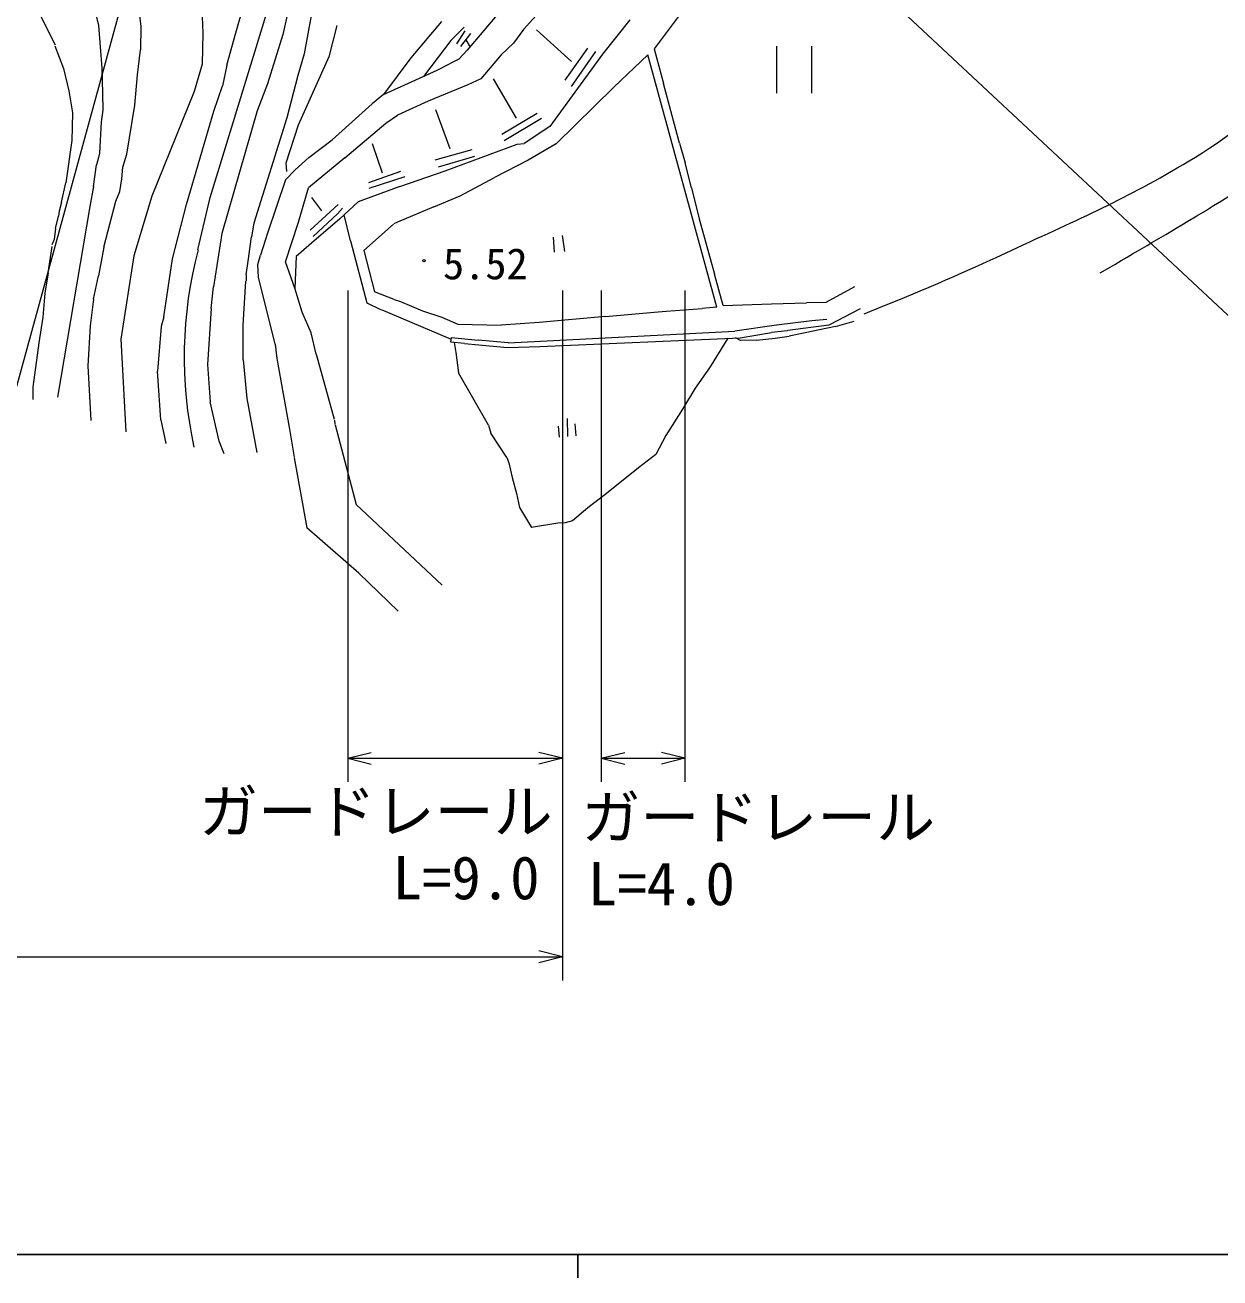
# Model space of a CAD drawing. Units: millimetres, scale not verified. Extents: x 40000 to 680000, y 20000 to 380000.
# Drawn here: x 244556 to 295237, y 204000 to 257120 of the extents above; entities that cross this region are included whole.
import ezdxf
from ezdxf.enums import TextEntityAlignment as Align

# ---------------------------------------------------------------- set-up
doc = ezdxf.new("R2010")
doc.units = ezdxf.units.MM
doc.header["$LTSCALE"] = 1000
for name, color, linetype, lineweight in [('M-BGD', 7, 'Continuous', 13), ('M-STR-HTXT', 7, 'Continuous', 13), ('M-TTL-BAND', 7, 'Continuous', 25), ('M-WORK', 1, 'Continuous', 13)]:
    doc.layers.add(name, color=color, linetype=linetype, lineweight=lineweight)
doc.styles.add('ＭＳ ゴシック', font='')
doc.styles.get('ＭＳ ゴシック').set_extended_font_data('MS Gothic')

msp = doc.modelspace()

# ---------------------------------------------------------------- linework, layer by layer
at = {"layer": 'M-BGD'}
for p, q in [((253025, 274013), (242574, 235921)), ((257089, 259649), (256389, 255898)), ((249248, 258787), (249472, 257080)), ((255903, 258534), (255491, 256718)), ((252402, 249809), (254840, 257737)), ((253499, 256797), (253827, 257921)), ((264723, 257719), (263315, 256051)), ((266764, 258104), (265694, 256926)), ((272769, 258141), (271233, 256112)), ((245197, 257543), (245827, 256283)), ((247560, 257569), (247672, 257099)), ((252072, 257470), (252098, 256785)), ((262218, 257273), (260915, 255729)), ((270201, 257349), (269046, 255893)), ((247672, 257099), (247817, 255289)), ((249472, 257080), (249452, 256069)), ((252098, 256785), (252065, 255466)), ((253115, 255423), (253499, 256797)), ((255491, 256718), (254838, 254627)), ((257780, 257101), (257440, 255780)), ((263178, 257026), (262619, 256461)), ((263215, 256869), (262859, 256326)), ((263455, 256761), (263032, 256218)), ((265694, 256926), (265272, 256358)), ((266248, 256912), (267728, 255575)), ((245823, 256240), (246191, 255281)), ((249326, 255009), (249452, 256069)), ((262619, 256461), (262076, 255759)), ((263315, 256051), (262960, 255679)), ((263248, 256496), (263435, 256186)), ((265272, 256358), (264756, 255852)), ((268407, 256139), (267454, 254788)), ((271233, 256112), (271635, 254649)), ((256389, 255898), (256121, 254984)), ((257440, 255780), (256138, 252879)), ((260915, 255729), (259764, 254181)), ((262076, 255759), (261452, 254934)), ((262960, 255679), (262561, 255483)), ((264756, 255852), (263890, 254841)), ((269046, 255893), (266812, 252813)), ((268758, 255997), (267715, 254512)), ((270977, 255856), (269523, 254487)), ((273891, 245154), (270977, 255856)), ((246191, 255281), (246412, 254334)), ((247817, 255289), (247838, 254236)), ((249218, 253720), (249326, 255009)), ((252065, 255466), (251731, 254301)), ((253115, 255423), (252929, 254537)), ((256121, 254984), (255655, 253191)), ((259764, 254181), (262036, 255214)), ((262036, 255214), (262561, 255483)), ((252567, 253476), (252929, 254537)), ((254838, 254627), (254398, 253482)), ((263332, 254589), (261660, 253896)), ((263890, 254841), (263332, 254589)), ((264407, 254841), (265393, 253179)), ((269523, 254487), (267086, 252088)), ((272321, 252115), (271635, 254649)), ((246412, 254334), (246573, 253393)), ((247838, 254236), (247851, 253518)), ((251731, 254301), (249929, 249859)), ((259764, 254181), (259277, 253785)), ((246573, 253393), (246534, 252220)), ((247851, 253518), (247787, 253017)), ((248872, 251643), (249218, 253720)), ((251410, 249514), (252567, 253476)), ((254398, 253482), (252904, 248281)), ((259277, 253785), (257576, 252254)), ((261660, 253896), (260354, 253296)), ((261961, 253541), (262573, 251891)), ((247787, 253017), (247716, 251685)), ((255655, 253191), (254259, 248720)), ((256138, 252879), (255614, 251266)), ((258119, 251492), (259857, 252956)), ((259857, 252956), (260354, 253296)), ((266275, 253367), (264775, 252476)), ((266462, 253159), (264881, 252218)), ((266812, 252813), (265728, 252102)), ((246534, 252220), (246285, 250424)), ((256598, 251502), (257576, 252254)), ((259282, 252095), (259702, 250854)), ((263511, 251825), (261932, 251389)), ((262375, 250941), (265428, 252069)), ((265428, 252069), (265728, 252102)), ((267086, 252088), (265890, 251393)), ((272321, 252115), (272558, 251284)), ((247670, 251501), (247593, 251194)), ((247716, 251685), (247670, 251501)), ((248706, 251095), (248872, 251643)), ((255614, 251266), (255643, 250911)), ((256014, 250981), (256598, 251502)), ((258119, 251492), (256574, 250215)), ((263619, 251542), (262084, 251090)), ((265890, 251393), (264473, 250661)), ((272829, 250218), (272558, 251284)), ((247466, 250282), (247593, 251194)), ((248663, 250606), (248706, 251095)), ((256014, 250981), (255610, 250554)), ((260484, 250908), (259121, 250437)), ((260451, 250277), (262375, 250941)), ((246103, 249618), (246285, 250424)), ((247466, 250282), (247308, 249434)), ((248572, 250065), (248663, 250606)), ((255610, 250554), (254844, 248299)), ((256151, 248760), (256574, 250215)), ((260451, 250277), (258680, 249631)), ((260671, 250692), (259140, 250191)), ((263017, 249882), (264473, 250661)), ((272829, 250218), (273152, 248905)), ((248414, 249653), (248572, 250065)), ((249929, 249859), (249175, 247340)), ((251892, 247596), (252402, 249809)), ((256705, 249807), (257132, 249247)), ((261896, 249416), (263017, 249882)), ((247308, 249434), (245929, 241342)), ((246007, 249232), (245982, 249017)), ((246103, 249618), (246007, 249232)), ((247895, 247697), (248414, 249653)), ((250816, 247212), (251410, 249514)), ((257836, 249509), (256649, 248422)), ((258018, 249356), (257815, 249117)), ((258680, 249631), (257909, 248906)), ((261896, 249416), (260347, 248761)), ((245854, 248497), (245982, 249017)), ((254259, 248720), (254156, 248147)), ((255610, 247081), (256151, 248760)), ((257909, 248906), (256700, 247877)), ((257815, 249117), (256771, 248161)), ((258363, 247972), (258087, 249073)), ((260190, 248685), (258927, 247568)), ((260347, 248761), (260195, 248686)), ((273152, 248905), (273800, 246562)), ((245854, 248497), (245792, 248032)), ((252904, 248281), (252554, 246020)), ((254025, 247108), (254156, 248147)), ((254844, 248299), (254545, 247358)), ((266950, 248123), (267001, 247490)), ((267342, 248196), (267438, 247525)), ((245539, 246619), (245705, 247730)), ((245792, 248032), (245699, 247803)), ((247895, 247697), (247673, 246483)), ((256700, 247877), (256059, 247310)), ((258363, 247972), (259053, 245338)), ((258927, 247568), (259373, 245808)), ((249175, 247340), (248615, 243801)), ((250445, 244751), (250816, 247212)), ((253942, 246528), (254025, 247108)), ((254424, 246972), (254545, 247358)), ((255994, 245966), (255610, 247081)), ((256059, 247310), (255994, 245966)), ((245539, 246619), (245396, 245750)), ((247456, 245499), (247673, 246483)), ((253942, 246528), (253933, 246273)), ((254461, 246429), (254424, 246972)), ((274163, 245232), (273800, 246562)), ((252445, 245098), (252554, 246020)), ((253804, 244400), (253925, 246264)), ((255170, 243586), (254461, 246429)), ((256315, 244946), (255994, 245966)), ((279741, 246023), (278518, 245353)), ((245396, 245750), (245313, 244738)), ((247456, 245499), (247321, 244372)), ((260209, 245485), (259373, 245808)), ((260209, 245485), (260477, 245402)), ((252445, 245098), (252292, 242727)), ((256695, 244066), (256315, 244946)), ((259053, 245338), (259631, 245059)), ((259657, 245055), (262625, 243796)), ((260477, 245402), (261421, 245000)), ((261421, 245000), (262234, 244742)), ((269173, 244760), (271240, 244941)), ((271240, 244941), (271746, 244987)), ((271746, 244987), (273276, 245105)), ((273891, 245154), (273276, 245105)), ((274163, 245232), (276223, 245295)), ((276223, 245295), (277705, 245347)), ((278518, 245353), (277705, 245347)), ((279978, 245090), (278643, 244403)), ((245313, 244738), (245142, 243642)), ((247321, 244372), (247225, 242677)), ((250445, 244751), (250325, 244344)), ((253812, 242930), (253804, 244400)), ((262234, 244742), (262918, 244445)), ((262918, 244445), (264753, 244393)), ((266367, 244504), (264753, 244393)), ((269173, 244760), (266367, 244504)), ((276431, 244392), (274659, 244136)), ((277928, 244585), (276431, 244392)), ((278643, 244403), (276908, 244166)), ((278562, 244636), (277928, 244585)), ((278932, 244344), (279722, 244559)), ((250325, 244344), (250178, 242447)), ((256903, 243173), (256695, 244066)), ((262618, 243673), (262639, 243869)), ((262639, 243869), (263775, 243759)), ((265054, 243654), (274659, 244136)), ((266391, 243487), (274893, 243866)), ((274366, 243841), (273591, 242582)), ((274896, 243747), (274687, 243856)), ((274893, 243866), (276223, 244088)), ((275581, 243760), (276371, 243845)), ((276900, 244163), (276223, 244088)), ((276371, 243845), (276969, 243930)), ((278932, 244344), (276969, 243930)), ((245142, 243642), (244882, 241763)), ((248615, 243801), (248835, 239876)), ((255170, 243586), (255231, 242979)), ((263191, 243614), (262618, 243673)), ((262763, 243658), (262827, 243235)), ((263191, 243614), (265022, 243446)), ((265054, 243654), (263775, 243759)), ((265022, 243446), (266391, 243487)), ((275581, 243760), (274896, 243747)), ((253812, 242930), (253967, 241291)), ((255231, 242979), (255768, 239992)), ((256903, 243173), (257673, 240414)), ((262827, 243235), (262943, 242373)), ((247225, 242677), (247340, 240351)), ((250320, 240377), (250178, 242447)), ((252292, 242727), (252412, 241144)), ((264210, 240159), (262943, 242373)), ((273591, 242582), (272978, 241726)), ((244882, 241763), (244891, 241246)), ((272978, 241726), (272442, 240833)), ((253967, 241291), (254386, 239004)), ((252795, 239473), (252412, 241144)), ((272442, 240833), (271734, 239713)), ((250320, 240377), (250525, 239375)), ((257676, 240372), (257691, 240189)), ((257704, 240167), (258594, 236799)), ((264210, 240159), (264314, 239823)), ((267167, 240113), (267205, 239649)), ((267549, 240441), (267568, 239678)), ((267881, 240213), (267922, 239707)), ((255768, 239992), (255965, 238794)), ((264984, 238792), (264314, 239823)), ((271734, 239713), (271314, 238911)), ((252998, 238946), (252795, 239473)), ((255972, 238778), (256506, 235803)), ((264984, 238792), (265069, 238559)), ((265069, 238559), (265214, 237936)), ((271314, 238911), (270579, 238352)), ((270579, 238352), (269142, 237197)), ((265214, 237936), (265401, 237254)), ((265401, 237254), (265522, 236668)), ((269142, 237197), (268422, 236647)), ((258594, 236799), (262250, 233373)), ((265522, 236668), (266037, 235816)), ((268422, 236647), (267771, 236105)), ((267157, 236006), (266037, 235816)), ((267467, 236018), (267157, 236006)), ((267771, 236105), (267467, 236018)), ((258708, 233877), (256506, 235803)), ((260380, 232265), (258708, 233877))]:
    msp.add_line(p, q, dxfattribs=at)
msp.add_circle((261475, 247133), 50, dxfattribs=at)
msp.add_arc((269227, 243053), 17920, 165.3136, 192.3517, dxfattribs=at)
at = {"layer": 'M-STR-HTXT'}
for p, q in [((271596, 267219), (298450, 242120)), ((258241, 245861), (258241, 225034)), ((267351, 245861), (267351, 216617)), ((268998, 245861), (268998, 225034)), ((272544, 245861), (272544, 225034)), ((258241, 226034), (259241, 226284)), ((258241, 226034), (267351, 226034)), ((258241, 226034), (259241, 225784)), ((267351, 226034), (266351, 226284)), ((267351, 226034), (266351, 225784)), ((268998, 226034), (269998, 226284)), ((268998, 226034), (272544, 226034)), ((268998, 226034), (269998, 225784)), ((272544, 226034), (271544, 226284)), ((272544, 226034), (271544, 225784)), ((267351, 217617), (266351, 217867)), ((85564, 217617), (267351, 217617)), ((267351, 217617), (266351, 217367))]:
    msp.add_line(p, q, dxfattribs=at)
at = {"layer": 'M-TTL-BAND'}
for p, q in [((40000, 205000), (579000, 205000)), ((268000, 205000), (268000, 204000))]:
    msp.add_line(p, q, dxfattribs=at)
at = {"layer": 'M-WORK'}
for p, q in [((276427, 256228), (276427, 254228)), ((277927, 254228), (277927, 256228))]:
    msp.add_line(p, q, dxfattribs=at)
for points, knots in [([(280143, 244871), (283265, 246149), (284118, 246513), (286618, 247673), (289630, 249071), (291360, 249798), (294197, 251524), (295926, 252576), (296739, 253399), (298408, 254544), (299815, 255509), (300476, 256304), (302056, 256951), (303999, 257745), (305224, 257936), (307321, 258026), (310007, 258142), (311496, 257624), (314171, 257347), (316760, 257078), (318197, 256787), (320794, 256611), (325496, 256292), (328142, 256366), (332853, 256215), (336300, 256104), (338237, 256180), (341678, 255938), (344571, 255734), (346180, 255479), (349058, 255116), (353324, 254578), (355674, 253992), (359944, 253489), (362170, 253227), (363419, 253085), (365656, 252935), (368670, 252734), (370362, 252671), (373380, 252533), (374868, 252465), (375711, 252557), (377190, 252383), (378210, 252263), (378828, 252316), (379780, 251933), (380735, 251549), (381233, 251119), (381837, 250285), (382346, 249584), (382437, 249067), (382693, 248239), (382895, 247585), (382846, 247179), (383031, 246521), (383291, 245594), (383457, 245072), (383881, 244208), (384421, 243107), (384776, 242726), (385681, 241636)], [0, 0, 0, 0, 1, 1, 1, 2, 2, 2, 3, 3, 3, 4, 4, 4, 5, 5, 5, 6, 6, 6, 7, 7, 7, 8, 8, 8, 9, 9, 9, 10, 10, 10, 11, 11, 11, 12, 12, 12, 13, 13, 13, 14, 14, 14, 15, 15, 15, 16, 16, 16, 17, 17, 17, 18, 18, 18, 19, 19, 19, 20, 20, 20, 20]), ([(290157, 246612), (291970, 247670), (292429, 247941), (293881, 248801), (295982, 250046), (297078, 250886), (299240, 252022), (301358, 253135), (302533, 253851), (304826, 254538), (306582, 255064), (307628, 255160), (309455, 255318), (311152, 255464), (312112, 255277), (313814, 255286), (316812, 255302), (318491, 255451), (321488, 255412), (324116, 255378), (325603, 255399), (328206, 255035), (331177, 254619), (332840, 254189), (335644, 253122), (337588, 252383), (338447, 251471), (340349, 250632), (342289, 249775), (343420, 249382), (345457, 248795), (348340, 247964), (349971, 247492), (352939, 247052), (354901, 246762), (356016, 246496), (357996, 246600), (360463, 246728), (361830, 247021), (364261, 247455), (365726, 247717), (366505, 248104), (367985, 248260), (369452, 248415), (370289, 248452), (371759, 248336), (373335, 248211), (374236, 248059), (375725, 247527), (376782, 247150), (377347, 246821), (378241, 246144), (379241, 245386), (379721, 244810), (380355, 243728), (380871, 242846), (381027, 242423), (381361, 241313)], [0, 0, 0, 0, 1, 1, 1, 2, 2, 2, 3, 3, 3, 4, 4, 4, 5, 5, 5, 6, 6, 6, 7, 7, 7, 8, 8, 8, 9, 9, 9, 10, 10, 10, 11, 11, 11, 12, 12, 12, 13, 13, 13, 14, 14, 14, 15, 15, 15, 16, 16, 16, 17, 17, 17, 18, 18, 18, 19, 19, 19, 19])]:
    msp.add_open_spline(points, degree=3, knots=knots, dxfattribs=at)

# ---------------------------------------------------------------- texts
at = {"layer": 'M-BGD', "style": 'ＭＳ ゴシック'}
msp.add_text('5.52', height=1320, dxfattribs=at).set_placement((264079, 247661), align=Align.TOP_CENTER)
at = {"layer": 'M-STR-HTXT', "style": 'ＭＳ ゴシック'}
for s, p in [('ガードレール', (259434, 222315)), ('ガードレール', (275656, 222067)), ('L=9.0', (263264, 219503)), ('L=4.0', (271547, 219255))]:
    msp.add_text(s, height=1833, dxfattribs=at).set_placement(p, align=Align.BOTTOM_CENTER)

doc.saveas('drawing.dxf')
